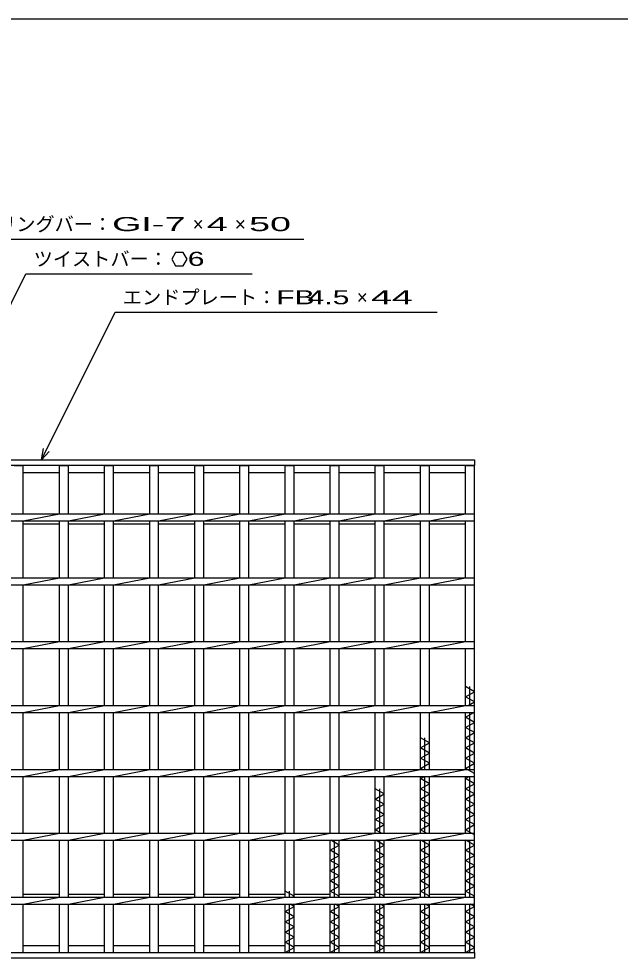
# Model space of a CAD drawing. Units: millimetres, scale not verified. Extents: x -1092 to 1039, y -770 to 632.
# Drawn here: x -606 to -136, y -103 to 632 of the extents above; entities that cross this region are included whole.
import ezdxf
from ezdxf.enums import TextEntityAlignment as Align

# ---------------------------------------------------------------- set-up
doc = ezdxf.new("R2010")
doc.units = ezdxf.units.MM
doc.header["$LTSCALE"] = 6
for name, color, linetype, lineweight in [('0_2', 150, 'Continuous', 25), ('16', 3, 'Continuous', 25), ('22', 4, 'Continuous', 25)]:
    doc.layers.add(name, color=color, linetype=linetype, lineweight=lineweight)
doc.styles.add('ベクトル', font='')
doc.styles.get('ベクトル').set_extended_font_data('ベクトル')

msp = doc.modelspace()

# ---------------------------------------------------------------- linework, layer by layer
at = {"layer": '0_2'}
msp.add_line((-1037.4, 632.1), (1038.6, 632.1), dxfattribs=at)
at = {"layer": '16'}
for p, q in [((-857, 287), (-250, 287)), ((-250, 287), (-250, 282.5)), ((-250, 282.5), (-857, 282.5)), ((-609.9, 282.5), (-602.9, 282.5)), ((-602.9, 244.75), (-602.9, 282.5)), ((-574.6, 244.75), (-574.6, 282.5)), ((-574.6, 282.5), (-567.6, 282.5)), ((-567.6, 244.75), (-567.6, 282.5)), ((-539.3, 244.75), (-539.3, 282.5)), ((-539.3, 282.5), (-532.3, 282.5)), ((-532.3, 244.75), (-532.3, 282.5)), ((-504, 244.75), (-504, 282.5)), ((-504, 282.5), (-497, 282.5)), ((-497, 244.75), (-497, 282.5)), ((-468.7, 244.75), (-468.7, 282.5)), ((-468.7, 282.5), (-461.7, 282.5)), ((-461.7, 244.75), (-461.7, 282.5)), ((-433.4, 244.75), (-433.4, 282.5)), ((-433.4, 282.5), (-426.4, 282.5)), ((-426.4, 244.75), (-426.4, 282.5)), ((-398.1, 244.75), (-398.1, 282.5)), ((-398.1, 282.5), (-391.1, 282.5)), ((-391.1, 244.75), (-391.1, 282.5)), ((-362.8, 244.75), (-362.8, 282.5)), ((-362.8, 282.5), (-355.8, 282.5)), ((-355.8, 244.75), (-355.8, 282.5)), ((-327.5, 244.75), (-327.5, 282.5)), ((-327.5, 282.5), (-320.5, 282.5)), ((-320.5, 244.75), (-320.5, 282.5)), ((-292.2, 244.75), (-292.2, 282.5)), ((-292.2, 282.5), (-285.2, 282.5)), ((-285.2, 244.75), (-285.2, 282.5)), ((-257, 244.75), (-257, 282.5)), ((-257, 282.5), (-250, 282.5)), ((-250, -98.5), (-250, 282.5)), ((-602.9, 277), (-574.6, 277)), ((-567.6, 277), (-539.3, 277)), ((-532.3, 277), (-504, 277)), ((-497, 277), (-468.7, 277)), ((-461.7, 277), (-433.4, 277)), ((-426.4, 277), (-398.1, 277)), ((-391.1, 277), (-362.8, 277)), ((-355.8, 277), (-327.5, 277)), ((-320.5, 277), (-292.2, 277)), ((-285.2, 277), (-257, 277)), ((-857, 244.75), (-250, 244.75)), ((-602.9, 239.25), (-574.6, 244.75)), ((-567.6, 239.25), (-539.3, 244.75)), ((-532.3, 239.25), (-504, 244.75)), ((-497, 239.25), (-468.7, 244.75)), ((-461.7, 239.25), (-433.4, 244.75)), ((-426.4, 239.25), (-398.1, 244.75)), ((-391.1, 239.25), (-362.8, 244.75)), ((-355.8, 239.25), (-327.5, 244.75)), ((-320.5, 239.25), (-292.2, 244.75)), ((-285.2, 239.25), (-256.9, 244.75)), ((-250, 239.25), (-250, 244.75)), ((-857, 239.25), (-250, 239.25)), ((-602.9, 194.75), (-602.9, 239.25)), ((-602.9, 237), (-574.6, 237)), ((-574.6, 194.75), (-574.6, 239.25)), ((-567.6, 194.75), (-567.6, 239.25)), ((-567.6, 237), (-539.3, 237)), ((-539.3, 194.75), (-539.3, 239.25)), ((-532.3, 194.75), (-532.3, 239.25)), ((-532.3, 237), (-504, 237)), ((-504, 194.75), (-504, 239.25)), ((-497, 194.75), (-497, 239.25)), ((-497, 237), (-468.7, 237)), ((-468.7, 194.75), (-468.7, 239.25)), ((-461.7, 194.75), (-461.7, 239.25)), ((-461.7, 237), (-433.4, 237)), ((-433.4, 194.75), (-433.4, 239.25)), ((-426.4, 194.75), (-426.4, 239.25)), ((-426.4, 237), (-398.1, 237)), ((-398.1, 194.75), (-398.1, 239.25)), ((-391.1, 194.75), (-391.1, 239.25)), ((-391.1, 237), (-362.8, 237)), ((-362.8, 194.75), (-362.8, 239.25)), ((-355.8, 194.75), (-355.8, 239.25)), ((-355.8, 237), (-327.5, 237)), ((-327.5, 194.75), (-327.5, 239.25)), ((-320.5, 194.75), (-320.5, 239.25)), ((-320.5, 237), (-292.2, 237)), ((-292.2, 194.75), (-292.2, 239.25)), ((-285.2, 194.75), (-285.2, 239.25)), ((-285.2, 237), (-257, 237)), ((-257, 194.75), (-257, 239.25)), ((-857, 194.75), (-250, 194.75)), ((-602.9, 189.25), (-574.6, 194.75)), ((-567.6, 189.25), (-539.3, 194.75)), ((-532.3, 189.25), (-504, 194.75)), ((-497, 189.25), (-468.7, 194.75)), ((-461.7, 189.25), (-433.4, 194.75)), ((-426.4, 189.25), (-398.1, 194.75)), ((-391.1, 189.25), (-362.8, 194.75)), ((-355.8, 189.25), (-327.5, 194.75)), ((-320.5, 189.25), (-292.2, 194.75)), ((-285.2, 189.25), (-256.9, 194.75)), ((-250, 189.25), (-250, 194.75)), ((-857, 189.25), (-250, 189.25)), ((-602.9, 144.75), (-602.9, 189.25)), ((-574.6, 144.75), (-574.6, 189.25)), ((-567.6, 144.75), (-567.6, 189.25)), ((-539.3, 144.75), (-539.3, 189.25)), ((-532.3, 144.75), (-532.3, 189.25)), ((-504, 144.75), (-504, 189.25)), ((-497, 144.75), (-497, 189.25)), ((-468.7, 144.75), (-468.7, 189.25)), ((-461.7, 144.75), (-461.7, 189.25)), ((-433.4, 144.75), (-433.4, 189.25)), ((-426.4, 144.75), (-426.4, 189.25)), ((-398.1, 144.75), (-398.1, 189.25)), ((-391.1, 144.75), (-391.1, 189.25)), ((-362.8, 144.75), (-362.8, 189.25)), ((-355.8, 144.75), (-355.8, 189.25)), ((-327.5, 144.75), (-327.5, 189.25)), ((-320.5, 144.75), (-320.5, 189.25)), ((-292.2, 144.75), (-292.2, 189.25)), ((-285.2, 144.75), (-285.2, 189.25)), ((-257, 144.75), (-257, 189.25)), ((-857, 144.75), (-250, 144.75)), ((-602.9, 139.25), (-574.6, 144.75)), ((-567.6, 139.25), (-539.3, 144.75)), ((-532.3, 139.25), (-504, 144.75)), ((-497, 139.25), (-468.7, 144.75)), ((-461.7, 139.25), (-433.4, 144.75)), ((-426.4, 139.25), (-398.1, 144.75)), ((-391.1, 139.25), (-362.8, 144.75)), ((-355.8, 139.25), (-327.5, 144.75)), ((-320.5, 139.25), (-292.2, 144.75)), ((-285.2, 139.25), (-256.9, 144.75)), ((-250, 139.25), (-250, 144.75)), ((-857, 139.25), (-250, 139.25)), ((-602.9, 94.75), (-602.9, 139.25)), ((-574.6, 94.75), (-574.6, 139.25)), ((-567.6, 94.75), (-567.6, 139.25)), ((-539.3, 94.75), (-539.3, 139.25)), ((-532.3, 94.75), (-532.3, 139.25)), ((-504, 94.75), (-504, 139.25)), ((-497, 94.75), (-497, 139.25)), ((-468.7, 94.75), (-468.7, 139.25)), ((-461.7, 94.75), (-461.7, 139.25)), ((-433.4, 94.75), (-433.4, 139.25)), ((-426.4, 94.75), (-426.4, 139.25)), ((-398.1, 94.75), (-398.1, 139.25)), ((-391.1, 94.75), (-391.1, 139.25)), ((-362.8, 94.75), (-362.8, 139.25)), ((-355.8, 94.75), (-355.8, 139.25)), ((-327.5, 94.75), (-327.5, 139.25)), ((-320.5, 94.75), (-320.5, 139.25)), ((-292.2, 94.75), (-292.2, 139.25)), ((-285.2, 94.75), (-285.2, 139.25)), ((-257, 94.75), (-257, 139.25)), ((-250, 105.5), (-257, 109.5)), ((-257, 101.5), (-250, 105.5)), ((-253.5, 94.75), (-253.5, 109.5)), ((-250, 97.5), (-257, 101.5)), ((-254.812, 94.75), (-250, 97.5)), ((-857, 94.75), (-250, 94.75)), ((-857, 89.25), (-250, 89.25)), ((-602.9, 89.25), (-574.6, 94.75)), ((-602.9, 44.75), (-602.9, 89.25)), ((-574.6, 44.75), (-574.6, 89.25)), ((-567.6, 89.25), (-539.3, 94.75)), ((-567.6, 44.75), (-567.6, 89.25)), ((-539.3, 44.75), (-539.3, 89.25)), ((-532.3, 89.25), (-504, 94.75)), ((-532.3, 44.75), (-532.3, 89.25)), ((-504, 44.75), (-504, 89.25)), ((-497, 89.25), (-468.7, 94.75)), ((-497, 44.75), (-497, 89.25)), ((-468.7, 44.75), (-468.7, 89.25)), ((-461.7, 89.25), (-433.4, 94.75)), ((-461.7, 44.75), (-461.7, 89.25)), ((-433.4, 44.75), (-433.4, 89.25)), ((-426.4, 89.25), (-398.1, 94.75)), ((-426.4, 44.75), (-426.4, 89.25)), ((-398.1, 44.75), (-398.1, 89.25)), ((-391.1, 89.25), (-362.8, 94.75)), ((-391.1, 44.75), (-391.1, 89.25)), ((-362.8, 44.75), (-362.8, 89.25)), ((-355.8, 89.25), (-327.5, 94.75)), ((-355.8, 44.75), (-355.8, 89.25)), ((-327.5, 44.75), (-327.5, 89.25)), ((-320.5, 89.25), (-292.2, 94.75)), ((-320.5, 44.75), (-320.5, 89.25)), ((-292.2, 44.75), (-292.2, 89.25)), ((-285.2, 89.25), (-256.9, 94.75)), ((-285.2, 44.75), (-285.2, 89.25)), ((-257, 44.75), (-257, 89.25)), ((-257, 85.5), (-250.437, 89.25)), ((-253.5, 44.75), (-253.5, 89.25)), ((-250, 89.25), (-250, 94.75)), ((-250, 81.5), (-257, 85.5)), ((-257, 77.5), (-250, 81.5)), ((-250, 73.5), (-257, 77.5)), ((-285.2, 65.5), (-292.2, 69.5)), ((-288.7, 44.75), (-288.7, 69.5)), ((-257, 69.5), (-250, 73.5)), ((-250, 65.5), (-257, 69.5)), ((-292.2, 61.5), (-285.2, 65.5)), ((-285.2, 57.5), (-292.2, 61.5)), ((-257, 61.5), (-250, 65.5)), ((-250, 57.5), (-257, 61.5)), ((-292.2, 53.5), (-285.2, 57.5)), ((-285.2, 49.5), (-292.2, 53.5)), ((-257, 53.5), (-250, 57.5)), ((-250, 49.5), (-257, 53.5)), ((-857, 44.75), (-250, 44.75)), ((-602.9, 39.25), (-574.6, 44.75)), ((-567.6, 39.25), (-539.3, 44.75)), ((-532.3, 39.25), (-504, 44.75)), ((-497, 39.25), (-468.7, 44.75)), ((-461.7, 39.25), (-433.4, 44.75)), ((-426.4, 39.25), (-398.1, 44.75)), ((-391.1, 39.25), (-362.8, 44.75)), ((-355.8, 39.25), (-327.5, 44.75)), ((-320.5, 39.25), (-292.2, 44.75)), ((-292.2, 45.5), (-285.2, 49.5)), ((-290.887, 44.75), (-292.2, 45.5)), ((-285.2, 39.25), (-256.9, 44.75)), ((-257, 45.5), (-250, 49.5)), ((-250, 41.5), (-257, 45.5)), ((-250, 39.25), (-250, 44.75)), ((-857, 39.25), (-250, 39.25)), ((-602.9, -5.25), (-602.9, 39.25)), ((-574.6, -5.25), (-574.6, 39.25)), ((-567.6, -5.25), (-567.6, 39.25)), ((-539.3, -5.25), (-539.3, 39.25)), ((-532.3, -5.25), (-532.3, 39.25)), ((-504, -5.25), (-504, 39.25)), ((-497, -5.25), (-497, 39.25)), ((-468.7, -5.25), (-468.7, 39.25)), ((-461.7, -5.25), (-461.7, 39.25)), ((-433.4, -5.25), (-433.4, 39.25)), ((-426.4, -5.25), (-426.4, 39.25)), ((-398.1, -5.25), (-398.1, 39.25)), ((-391.1, -5.25), (-391.1, 39.25)), ((-362.8, -5.25), (-362.8, 39.25)), ((-355.8, -5.25), (-355.8, 39.25)), ((-327.5, -5.25), (-327.5, 39.25)), ((-320.5, -5.25), (-320.5, 39.25)), ((-292.2, -5.25), (-292.2, 39.25)), ((-292.2, 37.5), (-289.137, 39.25)), ((-285.2, 33.5), (-292.2, 37.5)), ((-288.7, -5.25), (-288.7, 39.25)), ((-285.2, -5.25), (-285.2, 39.25)), ((-257, -5.25), (-257, 39.25)), ((-257, 37.5), (-253.937, 39.25)), ((-250, 33.5), (-257, 37.5)), ((-253.5, -5.25), (-253.5, 39.25)), ((-320.5, 25.5), (-327.5, 29.5)), ((-324, -5.25), (-324, 29.5)), ((-292.2, 29.5), (-285.2, 33.5)), ((-285.2, 25.5), (-292.2, 29.5)), ((-257, 29.5), (-250, 33.5)), ((-250, 25.5), (-257, 29.5)), ((-327.5, 21.5), (-320.5, 25.5)), ((-292.2, 21.5), (-285.2, 25.5)), ((-257, 21.5), (-250, 25.5)), ((-320.5, 17.5), (-327.5, 21.5)), ((-327.5, 13.5), (-320.5, 17.5)), ((-285.2, 17.5), (-292.2, 21.5)), ((-292.2, 13.5), (-285.2, 17.5)), ((-250, 17.5), (-257, 21.5)), ((-257, 13.5), (-250, 17.5)), ((-320.5, 9.5), (-327.5, 13.5)), ((-327.5, 5.5), (-320.5, 9.5)), ((-285.2, 9.5), (-292.2, 13.5)), ((-292.2, 5.5), (-285.2, 9.5)), ((-250, 9.5), (-257, 13.5)), ((-257, 5.5), (-250, 9.5)), ((-320.5, 1.5), (-327.5, 5.5)), ((-327.5, -2.5), (-320.5, 1.5)), ((-285.2, 1.5), (-292.2, 5.5)), ((-292.2, -2.5), (-285.2, 1.5)), ((-250, 1.5), (-257, 5.5)), ((-257, -2.5), (-250, 1.5)), ((-857, -5.25), (-250, -5.25)), ((-602.9, -10.75), (-574.6, -5.25)), ((-567.6, -10.75), (-539.3, -5.25)), ((-532.3, -10.75), (-504, -5.25)), ((-497, -10.75), (-468.7, -5.25)), ((-461.7, -10.75), (-433.4, -5.25)), ((-426.4, -10.75), (-398.1, -5.25)), ((-391.1, -10.75), (-362.8, -5.25)), ((-355.8, -10.75), (-327.5, -5.25)), ((-322.687, -5.25), (-327.5, -2.5)), ((-320.5, -10.75), (-292.2, -5.25)), ((-287.387, -5.25), (-292.2, -2.5)), ((-285.2, -10.75), (-256.9, -5.25)), ((-250, -6.5), (-257, -2.5)), ((-250, -10.75), (-250, -5.25)), ((-857, -10.75), (-250, -10.75)), ((-602.9, -55.25), (-602.9, -10.75)), ((-574.6, -55.25), (-574.6, -10.75)), ((-567.6, -55.25), (-567.6, -10.75)), ((-539.3, -55.25), (-539.3, -10.75)), ((-532.3, -55.25), (-532.3, -10.75)), ((-504, -55.25), (-504, -10.75)), ((-497, -55.25), (-497, -10.75)), ((-468.7, -55.25), (-468.7, -10.75)), ((-461.7, -55.25), (-461.7, -10.75)), ((-433.4, -55.25), (-433.4, -10.75)), ((-426.4, -55.25), (-426.4, -10.75)), ((-398.1, -55.25), (-398.1, -10.75)), ((-391.1, -55.25), (-391.1, -10.75)), ((-362.8, -55.25), (-362.8, -10.75)), ((-362.8, -18.5), (-355.8, -14.5)), ((-355.8, -14.5), (-362.362, -10.75)), ((-359.3, -55.25), (-359.3, -10.75)), ((-355.8, -55.25), (-355.8, -10.75)), ((-327.5, -55.25), (-327.5, -10.75)), ((-327.5, -18.5), (-320.5, -14.5)), ((-320.5, -14.5), (-327.062, -10.75)), ((-324, -55.25), (-324, -10.75)), ((-320.5, -55.25), (-320.5, -10.75)), ((-292.2, -55.25), (-292.2, -10.75)), ((-292.2, -18.5), (-285.2, -14.5)), ((-285.2, -14.5), (-291.762, -10.75)), ((-288.7, -55.25), (-288.7, -10.75)), ((-285.2, -55.25), (-285.2, -10.75)), ((-257, -55.25), (-257, -10.75)), ((-257, -18.5), (-250, -14.5)), ((-250, -14.5), (-256.562, -10.75)), ((-253.5, -55.25), (-253.5, -10.75)), ((-355.8, -22.5), (-362.8, -18.5)), ((-320.5, -22.5), (-327.5, -18.5)), ((-285.2, -22.5), (-292.2, -18.5)), ((-250, -22.5), (-257, -18.5)), ((-362.8, -26.5), (-355.8, -22.5)), ((-355.8, -30.5), (-362.8, -26.5)), ((-327.5, -26.5), (-320.5, -22.5)), ((-320.5, -30.5), (-327.5, -26.5)), ((-292.2, -26.5), (-285.2, -22.5)), ((-285.2, -30.5), (-292.2, -26.5)), ((-257, -26.5), (-250, -22.5)), ((-250, -30.5), (-257, -26.5)), ((-362.8, -34.5), (-355.8, -30.5)), ((-355.8, -38.5), (-362.8, -34.5)), ((-327.5, -34.5), (-320.5, -30.5)), ((-320.5, -38.5), (-327.5, -34.5)), ((-292.2, -34.5), (-285.2, -30.5)), ((-285.2, -38.5), (-292.2, -34.5)), ((-257, -34.5), (-250, -30.5)), ((-250, -38.5), (-257, -34.5)), ((-362.8, -42.5), (-355.8, -38.5)), ((-355.8, -46.5), (-362.8, -42.5)), ((-327.5, -42.5), (-320.5, -38.5)), ((-320.5, -46.5), (-327.5, -42.5)), ((-292.2, -42.5), (-285.2, -38.5)), ((-285.2, -46.5), (-292.2, -42.5)), ((-257, -42.5), (-250, -38.5)), ((-250, -46.5), (-257, -42.5)), ((-391.1, -54.5), (-398.1, -50.5)), ((-394.6, -55.25), (-394.6, -50.5)), ((-362.8, -50.5), (-355.8, -46.5)), ((-355.8, -54.5), (-362.8, -50.5)), ((-327.5, -50.5), (-320.5, -46.5)), ((-320.5, -54.5), (-327.5, -50.5)), ((-292.2, -50.5), (-285.2, -46.5)), ((-285.2, -54.5), (-292.2, -50.5)), ((-257, -50.5), (-250, -46.5)), ((-250, -54.5), (-257, -50.5)), ((-857, -55.25), (-250, -55.25)), ((-602.9, -53), (-574.6, -53)), ((-602.9, -60.75), (-574.6, -55.25)), ((-567.6, -53), (-539.3, -53)), ((-567.6, -60.75), (-539.3, -55.25)), ((-532.3, -53), (-504, -53)), ((-532.3, -60.75), (-504, -55.25)), ((-497, -53), (-468.7, -53)), ((-497, -60.75), (-468.7, -55.25)), ((-461.7, -53), (-433.4, -53)), ((-461.7, -60.75), (-433.4, -55.25)), ((-426.4, -53), (-398.1, -53)), ((-426.4, -60.75), (-398.1, -55.25)), ((-392.412, -55.25), (-391.1, -54.5)), ((-391.1, -53), (-362.8, -53)), ((-391.1, -60.75), (-362.8, -55.25)), ((-357.112, -55.25), (-355.8, -54.5)), ((-355.8, -53), (-327.5, -53)), ((-355.8, -60.75), (-327.5, -55.25)), ((-321.812, -55.25), (-320.5, -54.5)), ((-320.5, -53), (-292.2, -53)), ((-320.5, -60.75), (-292.2, -55.25)), ((-286.512, -55.25), (-285.2, -54.5)), ((-285.2, -53), (-257, -53)), ((-285.2, -60.75), (-256.9, -55.25)), ((-251.312, -55.25), (-250, -54.5)), ((-250, -60.75), (-250, -55.25)), ((-857, -60.75), (-250, -60.75)), ((-602.9, -98.5), (-602.9, -60.75)), ((-574.6, -98.5), (-574.6, -60.75)), ((-567.6, -98.5), (-567.6, -60.75)), ((-539.3, -98.5), (-539.3, -60.75)), ((-532.3, -98.5), (-532.3, -60.75)), ((-504, -98.5), (-504, -60.75)), ((-497, -98.5), (-497, -60.75)), ((-468.7, -98.5), (-468.7, -60.75)), ((-461.7, -98.5), (-461.7, -60.75)), ((-433.4, -98.5), (-433.4, -60.75)), ((-426.4, -98.5), (-426.4, -60.75)), ((-398.1, -98.5), (-398.1, -60.75)), ((-398.1, -66.5), (-391.1, -62.5)), ((-394.6, -98.5), (-394.6, -60.75)), ((-391.1, -62.5), (-394.162, -60.75)), ((-391.1, -98.5), (-391.1, -60.75)), ((-362.8, -98.5), (-362.8, -60.75)), ((-362.8, -66.5), (-355.8, -62.5)), ((-359.3, -98.5), (-359.3, -60.75)), ((-355.8, -62.5), (-358.862, -60.75)), ((-355.8, -98.5), (-355.8, -60.75)), ((-327.5, -98.5), (-327.5, -60.75)), ((-327.5, -66.5), (-320.5, -62.5)), ((-324, -98.5), (-324, -60.75)), ((-320.5, -62.5), (-323.562, -60.75)), ((-320.5, -98.5), (-320.5, -60.75)), ((-292.2, -98.5), (-292.2, -60.75)), ((-292.2, -66.5), (-285.2, -62.5)), ((-288.7, -98.5), (-288.7, -60.75)), ((-285.2, -62.5), (-288.262, -60.75)), ((-285.2, -98.5), (-285.2, -60.75)), ((-257, -98.5), (-257, -60.75)), ((-257, -66.5), (-250, -62.5)), ((-253.5, -98.5), (-253.5, -60.75)), ((-250, -62.5), (-253.062, -60.75)), ((-391.1, -70.5), (-398.1, -66.5)), ((-398.1, -74.5), (-391.1, -70.5)), ((-355.8, -70.5), (-362.8, -66.5)), ((-362.8, -74.5), (-355.8, -70.5)), ((-320.5, -70.5), (-327.5, -66.5)), ((-327.5, -74.5), (-320.5, -70.5)), ((-285.2, -70.5), (-292.2, -66.5)), ((-292.2, -74.5), (-285.2, -70.5)), ((-250, -70.5), (-257, -66.5)), ((-257, -74.5), (-250, -70.5)), ((-391.1, -78.5), (-398.1, -74.5)), ((-398.1, -82.5), (-391.1, -78.5)), ((-355.8, -78.5), (-362.8, -74.5)), ((-362.8, -82.5), (-355.8, -78.5)), ((-320.5, -78.5), (-327.5, -74.5)), ((-327.5, -82.5), (-320.5, -78.5)), ((-285.2, -78.5), (-292.2, -74.5)), ((-292.2, -82.5), (-285.2, -78.5)), ((-250, -78.5), (-257, -74.5)), ((-257, -82.5), (-250, -78.5)), ((-391.1, -86.5), (-398.1, -82.5)), ((-398.1, -90.5), (-391.1, -86.5)), ((-355.8, -86.5), (-362.8, -82.5)), ((-362.8, -90.5), (-355.8, -86.5)), ((-320.5, -86.5), (-327.5, -82.5)), ((-327.5, -90.5), (-320.5, -86.5)), ((-285.2, -86.5), (-292.2, -82.5)), ((-292.2, -90.5), (-285.2, -86.5)), ((-250, -86.5), (-257, -82.5)), ((-257, -90.5), (-250, -86.5)), ((-602.9, -93), (-574.6, -93)), ((-567.6, -93), (-539.3, -93)), ((-532.3, -93), (-504, -93)), ((-497, -93), (-468.7, -93)), ((-461.7, -93), (-433.4, -93)), ((-426.4, -93), (-398.1, -93)), ((-391.1, -94.5), (-398.1, -90.5)), ((-398.1, -98.5), (-391.1, -94.5)), ((-391.1, -93), (-362.8, -93)), ((-355.8, -94.5), (-362.8, -90.5)), ((-362.8, -98.5), (-355.8, -94.5)), ((-355.8, -93), (-327.5, -93)), ((-320.5, -94.5), (-327.5, -90.5)), ((-327.5, -98.5), (-320.5, -94.5)), ((-320.5, -93), (-292.2, -93)), ((-285.2, -94.5), (-292.2, -90.5)), ((-292.2, -98.5), (-285.2, -94.5)), ((-285.2, -93), (-257, -93)), ((-250, -94.5), (-257, -90.5)), ((-257, -98.5), (-250, -94.5)), ((-857, -98.5), (-250, -98.5)), ((-609.9, -98.5), (-602.9, -98.5)), ((-574.6, -98.5), (-567.6, -98.5)), ((-539.3, -98.5), (-532.3, -98.5)), ((-504, -98.5), (-497, -98.5)), ((-468.7, -98.5), (-461.7, -98.5)), ((-433.4, -98.5), (-426.4, -98.5)), ((-398.1, -98.5), (-391.1, -98.5)), ((-362.8, -98.5), (-355.8, -98.5)), ((-327.5, -98.5), (-320.5, -98.5)), ((-292.2, -98.5), (-285.2, -98.5)), ((-257, -98.5), (-250, -98.5)), ((-250, -98.5), (-250, -103)), ((-250, -103), (-857, -103))]:
    msp.add_line(p, q, dxfattribs=at)
at = {"layer": '22'}
for p, q in [((-659.4, 459.75), (-383.4, 459.75)), ((-483.775, 449.159), (-486.775, 443.963)), ((-477.775, 449.159), (-483.775, 449.159)), ((-474.775, 443.9), (-477.775, 449.159)), ((-486.775, 443.963), (-483.775, 438.767)), ((-477.775, 438.767), (-474.775, 443.963)), ((-483.775, 438.767), (-477.775, 438.767)), ((-694.65, 244.75), (-600.775, 432.5)), ((-600.775, 432.5), (-423.775, 432.5)), ((-588.75, 287), (-531, 402.5)), ((-531, 402.5), (-279, 402.5)), ((-588.75, 287), (-586.95, 295.76)), ((-588.75, 287), (-582.75, 293.6))]:
    msp.add_line(p, q, dxfattribs=at)

# ---------------------------------------------------------------- texts
at = {"layer": '22', "color": 2, "style": 'ベクトル'}
for s, p in [('ベアリングバー：', (-653.4, 471.45)), ('×', (-470.4, 471.45)), ('×', (-437.4, 471.45)), ('ツイストバー：', (-594.775, 444.2)), ('エンドプレート：', (-525, 414.2)), ('×', (-342, 414.2))]:
    msp.add_text(s, height=11, dxfattribs=at).set_placement(p, align=Align.MIDDLE_LEFT)
for s, width, p in [('GI-', 2, (-533.4, 471.45)), (' 7 ', 2, (-500.4, 471.45)), (' 4 ', 2, (-467.4, 471.45)), (' 50 ', 2, (-434.4, 471.45)), (' 6', 1.6, (-480.775, 444.263)), ('FB', 1.6, (-405, 414.2)), (' 4.5 ', 1.6, (-387, 414.2)), (' 44 ', 2, (-339, 414.2))]:
    msp.add_text(s, height=11, dxfattribs=dict(at, width=width)).set_placement(p, align=Align.MIDDLE_LEFT)

doc.saveas('drawing.dxf')
